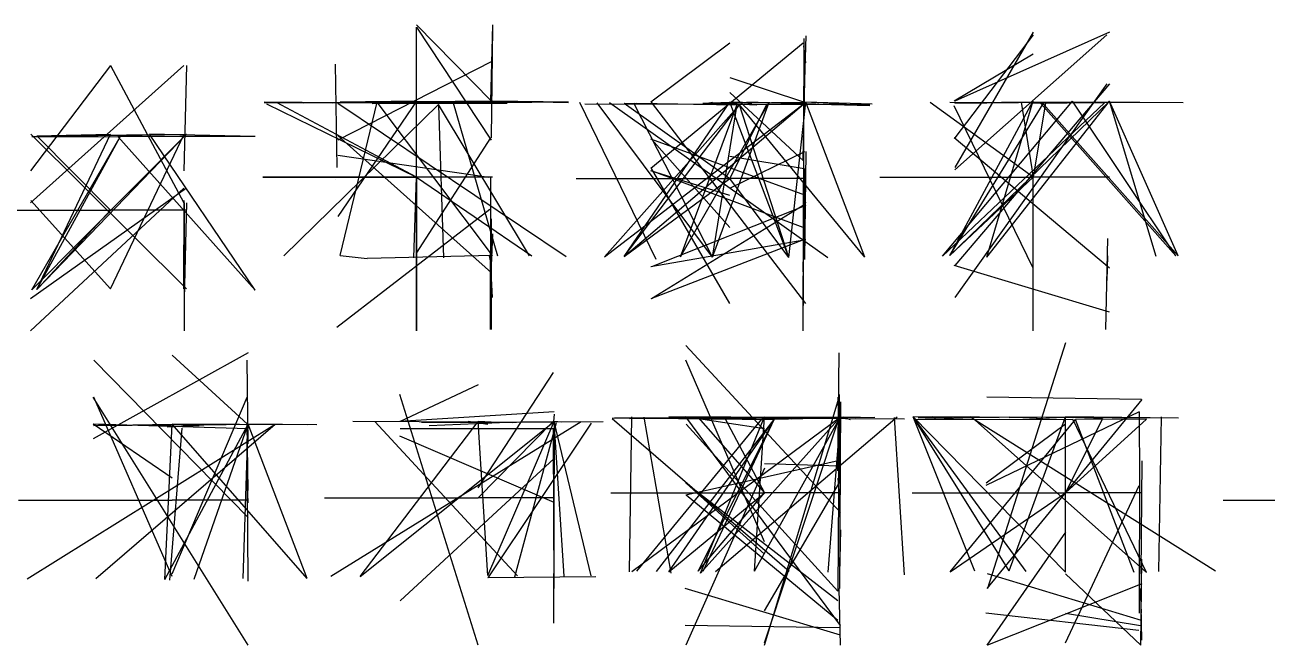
# Model space of a CAD drawing. Header units: metres. Extents: x 0 to 526, y -123 to 40.
# Drawn here: x 282.8 to 444.7, y -41 to 39.8 of the extents above; entities that cross this region are included whole.
import ezdxf

# ---------------------------------------------------------------- set-up
doc = ezdxf.new("R2010")
doc.units = ezdxf.units.M

msp = doc.modelspace()

# ---------------------------------------------------------------- linework, layer by layer
at = {"layer": 'MCD_Layer_10'}
for p, q in [((414.216919, 38.876953), (403.988037, 21.276245)), ((424.130859, 38.876953), (403.988037, 29.916992)), ((423.789673, 38.557129), (403.981323, 20.956421)), ((414.216919, 38.557129), (403.981323, 25.116577)), ((414.216919, 35.997314), (403.88855, 29.916992)), ((423.775024, 32.156982), (403.983765, 4.316406)), ((424.129028, 32.156982), (403.983765, 8.476562)), ((414.21875, 19.996338), (400.775757, 29.713745)), ((402.37793, 9.688721), (419.337158, 29.908447)), ((402.37793, 9.688721), (423.496704, 29.663696)), ((403.337402, 9.786987), (414.216919, 29.918213)), ((403.337402, 9.786987), (414.216919, 29.918213)), ((403.337402, 9.786987), (424.137573, 29.911499)), ((403.337402, 9.786987), (424.137573, 29.911499)), ((403.337402, 29.786987), (433.737183, 29.72229)), ((403.337402, 29.786987), (433.737183, 29.72229)), ((403.337402, 9.786987), (415.496826, 29.554443)), ((403.337402, 9.786987), (415.496826, 29.554443)), ((414.216919, 8.157349), (403.909302, 29.276123)), ((403.977051, 29.624634), (416.456909, 29.750366)), ((408.1427, 9.575195), (414.216919, 29.918213)), ((408.1427, 9.575195), (414.216919, 29.918213)), ((408.1427, 9.575195), (424.137573, 29.911499)), ((408.1427, 9.575195), (424.137573, 29.911499)), ((422.216797, 29.77356), (410.056763, 29.732666)), ((422.216797, 29.77356), (410.056763, 29.732666)), ((412.615967, 29.766846), (414.216919, 19.996338)), ((412.615967, 29.766846), (414.216919, 19.996338)), ((413.897095, 29.656982), (428.040771, 29.766846)), ((415.81665, 29.697876), (414.216919, 19.996338)), ((432.77771, 9.760742), (415.177002, 29.606323)), ((433.097534, 9.767456), (415.496826, 29.554443)), ((428.040771, 29.766846), (415.81665, 29.697876)), ((432.77771, 9.760742), (419.337158, 29.908447)), ((433.097534, 9.767456), (424.137573, 29.911499)), ((430.217896, 9.667969), (424.137573, 29.911499)), ((424.130859, 8.157349), (403.909302, 25.116577)), ((394.220581, 19.996338), (414.216919, 19.998169)), ((394.220581, 19.996338), (414.216919, 19.998169)), ((394.220581, 19.996338), (414.216919, 19.998169)), ((394.220581, 19.996338), (414.216919, 19.998169)), ((403.337402, 9.786987), (414.216919, 19.996338)), ((403.337402, 9.786987), (414.216919, 19.996338)), ((423.826904, 19.996338), (414.216919, 19.996948)), ((424.13208, 19.996338), (414.216919, 19.996948)), ((424.129028, 19.996338), (414.216919, 19.996948)), ((423.845215, 19.996338), (414.216919, 19.996948)), ((414.216919, 19.996338), (414.217529, 19.996338)), ((414.216919, 19.996338), (414.217529, 19.996338)), ((414.216919, 19.996338), (414.217529, 19.996338)), ((414.216919, 19.996338), (414.217529, 19.996338)), ((414.216919, 19.996338), (414.217529, 19.996338)), ((414.216919, 19.996338), (414.217529, 19.996338)), ((414.216919, 19.996338), (414.217529, 19.996338)), ((414.216919, 19.996338), (414.217529, 19.996338)), ((414.216919, 19.996338), (414.217529, 19.996338)), ((414.216919, 0), (414.216919, 19.996338)), ((414.216919, 19.996338), (414.217529, 19.996338)), ((414.216919, 19.996338), (414.217529, 19.996338)), ((414.216919, 19.996338), (414.217529, 19.996338)), ((414.216919, 19.996338), (414.217529, 19.996338)), ((423.884277, 11.988525), (423.638306, 0.15625)), ((423.839111, 6.555176), (423.934326, 9.75647)), ((424.13208, 2.397461), (403.90564, 8.476562))]:
    msp.add_line(p, q, dxfattribs=at)
at = {"layer": 'MCD_Layer_20'}
for p, q in [((311.905396, -2.884155), (291.729004, -14.083496)), ((301.990234, -3.20459), (311.800415, -12.16333)), ((311.901123, -24.323975), (291.786377, -3.843628)), ((311.905396, -14.723145), (311.793091, -3.843628)), ((311.904175, -40.963989), (291.730225, -8.644043)), ((301.990234, -32.004028), (291.781494, -8.644043)), ((301.990234, -31.684814), (311.768677, -8.644043)), ((283.110229, -32.343994), (315.430176, -12.173096)), ((301.990234, -19.204346), (291.718628, -12.16333)), ((291.750977, -12.338501), (301.990234, -12.162109)), ((291.750977, -12.338501), (301.990234, -12.162109)), ((291.750977, -12.338501), (311.910889, -12.168823)), ((291.750977, -12.338501), (311.910889, -12.168823)), ((311.904175, -12.804199), (291.794312, -12.16333)), ((292.07019, -32.292725), (315.430176, -12.173096)), ((292.389404, -12.305542), (315.430176, -12.173096)), ((301.030762, -32.397705), (301.990234, -12.162109)), ((301.030762, -32.397705), (301.990234, -12.162109)), ((301.030762, -32.397705), (311.910889, -12.168823)), ((301.030762, -32.397705), (311.910889, -12.168823)), ((301.350586, -12.52771), (305.510742, -12.342163)), ((301.350586, -12.52771), (305.510742, -12.342163)), ((301.669189, -12.286621), (305.190308, -12.173096)), ((303.259766, -12.682129), (301.6698, -32.501465)), ((303.259766, -12.682129), (301.6698, -32.501465)), ((319.590332, -32.261597), (301.990234, -12.162109)), ((319.590332, -32.261597), (301.990234, -12.162109)), ((319.590332, -12.261597), (301.990234, -12.162109)), ((319.590332, -12.261597), (301.990234, -12.162109)), ((303.269531, -12.311035), (311.910889, -12.168823)), ((304.869873, -32.355591), (311.910889, -12.168823)), ((311.27002, -32.279907), (311.910889, -12.168823)), ((311.904175, -20.804688), (311.763184, -12.16333)), ((319.590332, -32.261597), (311.910889, -12.168823)), ((319.590332, -32.261597), (311.910889, -12.168823)), ((319.590332, -12.261597), (311.910889, -12.168823)), ((319.590332, -12.261597), (311.910889, -12.168823)), ((320.869629, -12.273804), (311.910889, -12.168823)), ((311.901123, -32.644287), (311.768066, -14.083496)), ((311.904175, -22.405029), (311.787598, -18.883911)), ((281.993896, -22.083984), (301.990234, -22.082153)), ((281.993896, -22.083984), (301.990234, -22.082153)), ((281.993896, -22.083984), (301.990234, -22.082153)), ((281.993896, -22.083984), (301.990234, -22.082153)), ((311.905396, -22.083984), (301.990234, -22.083374)), ((311.901123, -22.083984), (301.990234, -22.083374)), ((311.905396, -22.083984), (301.990234, -22.083374)), ((311.901123, -22.083984), (301.990234, -22.083374)), ((301.990234, -22.083984), (301.990845, -22.083984)), ((301.990234, -22.083984), (301.990845, -22.083984)), ((301.990234, -22.083984), (301.990845, -22.083984)), ((301.990234, -22.083984), (301.990845, -22.083984)), ((301.990234, -22.083984), (301.990845, -22.083984)), ((301.990234, -22.083984), (301.990845, -22.083984)), ((301.990234, -22.083984), (301.990845, -22.083984)), ((301.990234, -22.083984), (301.990845, -22.083984)), ((301.990234, -22.083984), (301.990845, -22.083984)), ((301.990234, -22.083984), (301.990845, -22.083984)), ((301.990234, -22.083984), (301.990845, -22.083984)), ((301.990234, -22.083984), (301.990845, -22.083984)), ((301.990234, -22.083984), (301.990845, -22.083984)), ((301.990234, -22.083984), (301.990845, -22.083984))]:
    msp.add_line(p, q, dxfattribs=at)
at = {"layer": 'MCD_Layer_21'}
for p, q in [((341.865967, -20.483032), (351.69751, -5.442749)), ((341.865967, -7.043701), (331.706055, -11.842896)), ((341.865967, -40.963989), (331.657837, -8.323608)), ((351.779907, -10.563599), (331.651733, -11.842896)), ((351.780518, -10.883423), (351.703613, -11.842896)), ((322.665527, -31.97168), (355.305908, -11.852661)), ((351.466797, -11.952759), (325.545776, -11.852661)), ((326.505859, -32.008301), (341.865967, -11.841675)), ((326.505859, -32.008301), (341.865967, -11.841675)), ((326.505859, -32.008301), (351.786621, -11.848389)), ((326.505859, -32.008301), (351.786621, -11.848389)), ((346.985596, -31.929565), (328.426636, -11.85083)), ((351.781128, -12.803589), (331.702393, -12.802979)), ((346.345947, -12.021118), (334.505737, -11.977173)), ((346.345947, -12.021118), (334.505737, -11.977173)), ((335.498779, -12.367188), (345.706299, -11.897827)), ((335.498779, -12.367188), (345.706299, -11.897827)), ((343.145264, -12.205444), (340.58606, -11.839844)), ((343.145264, -12.205444), (340.58606, -11.839844)), ((343.145874, -11.912476), (341.865967, -11.841675)), ((343.145874, -11.912476), (341.865967, -11.841675)), ((344.427002, -11.983276), (341.865967, -11.841675)), ((344.427002, -11.983276), (341.865967, -11.841675)), ((343.145874, -31.912476), (341.865967, -11.841675)), ((343.145874, -31.912476), (341.865967, -11.841675)), ((341.865967, -21.76355), (351.670654, -11.842896)), ((341.865967, -11.958862), (351.786621, -11.848389)), ((343.145874, -11.912476), (351.786621, -11.848389)), ((343.145874, -11.912476), (351.786621, -11.848389)), ((343.145874, -31.912476), (351.786621, -11.848389)), ((343.145874, -31.912476), (351.786621, -11.848389)), ((356.585205, -12.040649), (343.145874, -32.205444)), ((356.585205, -12.040649), (343.145874, -32.205444)), ((343.146484, -11.932007), (358.186768, -11.85083)), ((344.427002, -11.983276), (351.786621, -11.848389)), ((344.427002, -11.983276), (351.786621, -11.848389)), ((346.665771, -32.072998), (352.105835, -11.978394)), ((346.665771, -32.072998), (352.105835, -11.978394)), ((351.779907, -12.16272), (351.676758, -38.08374)), ((351.778687, -16.6427), (351.699951, -12.802979)), ((352.746094, -11.925903), (351.786621, -11.848389)), ((353.065918, -31.977783), (351.786621, -11.848389)), ((356.585815, -31.923462), (351.786621, -11.848389)), ((351.776855, -22.403809), (331.656616, -13.763062)), ((351.781128, -33.603149), (351.675537, -13.763062)), ((351.780518, -16.643921), (331.699951, -35.202881)), ((321.869629, -21.76355), (341.865967, -21.761719)), ((321.869629, -21.76355), (341.865967, -21.761719)), ((321.869629, -21.76355), (341.865967, -21.761719)), ((321.869629, -21.76355), (341.865967, -21.761719)), ((351.781128, -21.76355), (341.865967, -21.762939)), ((351.776855, -21.76355), (341.865967, -21.762939)), ((351.781128, -21.76355), (341.865967, -21.762939)), ((351.778687, -21.76355), (341.865967, -21.762939)), ((341.865967, -21.76355), (341.866577, -21.76355)), ((341.865967, -21.76355), (341.866577, -21.76355)), ((341.865967, -21.76355), (341.866577, -21.76355)), ((341.865967, -21.76355), (341.866577, -21.76355)), ((341.865967, -21.76355), (341.866577, -21.76355)), ((341.865967, -21.76355), (341.866577, -21.76355)), ((341.865967, -21.76355), (341.866577, -21.76355)), ((341.865967, -21.76355), (341.866577, -21.76355)), ((341.865967, -21.76355), (341.866577, -21.76355)), ((341.865967, -21.76355), (341.866577, -21.76355)), ((341.865967, -21.76355), (341.866577, -21.76355)), ((341.865967, -21.76355), (341.866577, -21.76355)), ((341.865967, -21.76355), (341.866577, -21.76355)), ((341.865967, -21.76355), (341.866577, -21.76355)), ((341.865967, -21.76355), (341.866577, -21.76355)), ((341.865967, -21.76355), (341.866577, -21.76355)), ((341.865967, -21.76355), (341.866577, -21.76355)), ((341.865967, -21.76355), (341.866577, -21.76355)), ((357.224854, -32.066284), (343.145874, -32.205444)), ((357.224854, -32.066284), (343.145874, -32.205444))]:
    msp.add_line(p, q, dxfattribs=at)
at = {"layer": 'MCD_Layer_22'}
for p, q in [((389.096436, -23.683716), (368.953003, -1.923462)), ((388.765625, -18.243042), (388.911499, -2.884155)), ((379.183105, -27.524048), (368.950562, -3.843018)), ((379.183105, -40.962769), (388.922485, -8.643433)), ((388.748535, -8.643433), (388.976196, -19.843994)), ((388.768677, -33.922974), (388.972534, -8.324219)), ((389.097656, -9.284302), (388.962769, -33.603149)), ((359.344238, -11.384521), (391.663574, -11.213623)), ((359.662842, -11.338745), (389.10376, -11.20874)), ((361.583008, -31.435181), (361.903442, -11.213623)), ((361.585449, -11.435181), (379.183105, -11.202026)), ((361.585449, -11.435181), (379.183105, -11.202026)), ((361.585449, -11.435181), (389.10376, -11.20874)), ((361.585449, -11.435181), (389.10376, -11.20874)), ((361.902832, -31.350342), (389.10376, -11.20874)), ((367.024902, -31.574951), (363.503174, -11.27771)), ((367.024902, -31.574951), (363.503174, -11.27771)), ((391.022705, -11.344238), (366.703857, -11.210571)), ((367.981934, -11.320435), (379.183105, -11.202026)), ((367.981934, -11.320435), (379.183105, -11.202026)), ((367.981934, -11.320435), (389.10376, -11.20874)), ((367.981934, -11.320435), (389.10376, -11.20874)), ((379.183105, -12.803589), (368.849854, -11.203247)), ((389.097656, -38.404175), (368.956665, -11.203247)), ((370.542969, -11.305786), (380.463013, -11.565796)), ((370.542969, -11.305786), (380.463013, -11.565796)), ((370.542969, -11.305786), (379.183105, -21.123901)), ((370.542969, -11.305786), (379.183105, -21.123901)), ((370.862793, -31.57251), (379.183105, -11.202026)), ((370.862793, -31.57251), (379.183105, -11.202026)), ((370.862793, -31.57251), (389.10376, -11.20874)), ((370.862793, -31.57251), (389.10376, -11.20874)), ((371.507324, -11.52002), (393.58313, -11.270996)), ((371.507324, -11.52002), (393.58313, -11.270996)), ((372.782959, -31.356445), (396.463989, -11.210571)), ((377.903198, -31.327148), (379.183105, -11.202026)), ((377.903198, -31.327148), (379.183105, -11.202026)), ((377.903198, -31.327148), (389.10376, -11.20874)), ((377.903198, -31.327148), (389.10376, -11.20874)), ((379.183105, -40.644165), (388.968262, -11.203247)), ((391.663574, -11.330811), (380.463013, -11.565796)), ((382.063965, -11.395508), (389.10376, -11.20874)), ((387.503418, -31.457153), (389.10376, -11.20874)), ((389.096436, -18.243042), (388.911499, -11.203247)), ((390.384277, -11.611572), (389.422974, -11.26062)), ((390.384277, -11.611572), (389.422974, -11.26062)), ((397.425293, -31.81543), (396.143555, -11.29541)), ((397.425293, -31.81543), (396.143555, -11.29541)), ((382.382568, -31.369263), (359.343018, -11.501709)), ((362.543091, -31.336914), (378.862671, -11.541382)), ((363.821777, -11.407715), (380.463013, -11.565796)), ((365.102905, -31.380859), (380.463013, -11.565796)), ((366.702637, -31.405884), (380.463013, -11.565796)), ((366.702637, -31.405884), (380.463013, -11.565796)), ((388.741211, -33.924194), (368.972534, -12.16394)), ((370.542969, -31.305786), (380.463013, -11.565796)), ((370.542969, -31.305786), (380.463013, -11.565796)), ((371.183228, -31.331421), (380.463013, -11.565796)), ((374.061035, -11.466309), (379.183105, -21.123901)), ((374.061035, -11.466309), (379.183105, -21.123901)), ((374.061035, -11.466309), (380.463013, -11.565796)), ((374.061035, -11.466309), (380.463013, -11.565796)), ((382.063965, -11.395508), (397.422852, -11.50293)), ((383.023438, -11.336304), (382.702393, -11.53833)), ((388.805298, -16.964355), (368.938354, -21.444336)), ((379.183105, -17.283569), (388.970703, -17.604614)), ((379.183105, -17.924438), (368.937744, -40.963989)), ((388.741211, -19.202515), (388.910889, -21.444336)), ((388.765625, -35.204102), (368.926147, -19.843994)), ((379.183105, -29.123779), (368.975586, -19.843994)), ((379.183105, -36.485229), (388.899292, -19.843994)), ((359.186768, -21.123901), (379.183105, -21.12207)), ((359.186768, -21.123901), (379.183105, -21.12207)), ((359.186768, -21.123901), (379.183105, -21.12207)), ((359.186768, -21.123901), (379.183105, -21.12207)), ((359.186768, -21.123901), (379.183105, -21.12207)), ((359.186768, -21.123901), (379.183105, -21.12207)), ((359.186768, -21.123901), (379.183105, -21.12207)), ((359.186768, -21.123901), (379.183105, -21.12207)), ((366.702637, -31.405884), (379.183105, -21.123901)), ((366.702637, -31.405884), (379.183105, -21.123901)), ((388.746094, -37.763916), (368.970093, -21.444336)), ((370.542969, -31.305786), (379.183105, -21.123901)), ((370.542969, -31.305786), (379.183105, -21.123901)), ((388.765625, -21.123901), (379.183105, -21.123291)), ((389.098267, -21.123901), (379.183105, -21.123291)), ((389.093384, -21.123901), (379.183105, -21.123291)), ((389.098267, -21.123901), (379.183105, -21.123291)), ((389.096436, -21.123901), (379.183105, -21.123291)), ((388.741211, -21.123901), (379.183105, -21.123291)), ((388.804077, -21.123901), (379.183105, -21.123291)), ((388.741211, -21.123901), (379.183105, -21.123291)), ((379.183105, -21.123901), (379.183716, -21.123901)), ((379.183105, -21.123901), (379.183716, -21.123901)), ((379.183105, -21.123901), (379.183716, -21.123901)), ((379.183105, -21.123901), (379.183716, -21.123901)), ((379.183105, -21.123901), (379.183716, -21.123901)), ((379.183105, -21.123901), (379.183716, -21.123901)), ((379.183105, -21.123901), (379.183716, -21.123901)), ((379.183105, -21.123901), (379.183716, -21.123901)), ((379.183105, -21.123901), (379.183716, -21.123901)), ((379.183105, -21.123901), (379.183716, -21.123901)), ((379.183105, -21.123901), (379.183716, -21.123901)), ((379.183105, -21.123901), (379.183716, -21.123901)), ((379.183105, -21.123901), (379.183716, -21.123901)), ((379.183105, -21.123901), (379.183716, -21.123901)), ((379.183105, -21.123901), (379.183716, -21.123901)), ((379.183105, -21.123901), (379.183716, -21.123901)), ((379.183105, -21.123901), (379.183716, -21.123901)), ((379.183105, -21.123901), (379.183716, -21.123901)), ((379.183105, -21.123901), (379.183716, -21.123901)), ((379.183105, -21.123901), (379.183716, -21.123901)), ((379.183105, -21.123901), (379.183716, -21.123901)), ((379.183105, -21.123901), (379.183716, -21.123901)), ((379.183105, -21.123901), (379.183716, -21.123901)), ((379.183105, -21.123901), (379.183716, -21.123901)), ((379.183105, -21.123901), (379.183716, -21.123901)), ((379.183105, -21.123901), (379.183716, -21.123901)), ((379.183105, -21.123901), (379.183716, -21.123901)), ((379.183105, -21.123901), (379.183716, -21.123901)), ((389.098267, -25.924927), (388.9646, -31.683594)), ((389.098267, -39.683472), (368.871216, -33.603149)), ((389.093384, -40.962769), (388.922485, -33.603149)), ((389.096436, -38.723999), (368.871826, -38.403564))]:
    msp.add_line(p, q, dxfattribs=at)
at = {"layer": 'MCD_Layer_23'}
for p, q in [((418.421631, -1.604248), (408.225708, -33.60376)), ((428.334961, -8.964478), (408.168945, -8.644043)), ((428.336792, -8.964478), (408.168945, -33.60376)), ((406.581421, -31.314941), (398.582153, -11.209351)), ((411.061401, -31.299072), (398.582153, -11.209351)), ((411.061401, -31.299072), (398.582153, -11.209351)), ((418.419189, -31.437622), (398.582153, -11.209351)), ((418.419189, -31.437622), (398.582153, -11.209351)), ((413.301392, -31.388794), (398.582153, -11.209351)), ((409.782715, -11.36499), (398.582153, -11.209351)), ((433.14209, -11.401611), (398.582153, -11.209351)), ((433.14209, -11.401611), (398.582153, -11.209351)), ((411.061401, -11.299072), (398.582153, -11.209351)), ((411.061401, -11.299072), (398.582153, -11.209351)), ((407.861938, -11.327148), (398.582153, -11.209351)), ((398.905029, -11.554199), (406.261597, -11.302124)), ((398.905029, -11.554199), (406.261597, -11.302124)), ((399.220581, -11.332642), (405.942383, -11.211182)), ((402.741089, -11.356445), (401.141968, -11.214233)), ((437.941895, -31.320435), (405.942383, -11.211182)), ((428.980713, -31.508423), (406.261597, -11.302124)), ((428.980713, -31.508423), (406.261597, -11.302124)), ((427.994385, -10.56543), (408.03772, -20.164429)), ((411.061401, -31.299072), (418.421631, -11.202637)), ((411.061401, -31.299072), (418.421631, -11.202637)), ((411.061401, -11.299072), (418.421631, -11.202637)), ((411.061401, -11.299072), (418.421631, -11.202637)), ((418.099365, -11.620117), (411.061401, -11.279541)), ((418.099365, -11.620117), (411.061401, -11.279541)), ((418.419189, -31.437622), (418.421631, -11.202637)), ((418.419189, -31.437622), (418.421631, -11.202637)), ((433.14209, -11.401611), (418.421631, -11.202637)), ((433.14209, -11.401611), (418.421631, -11.202637)), ((427.994385, -10.56543), (428.03772, -19.844604)), ((430.581665, -31.377197), (430.9021, -11.214233)), ((398.905029, -11.554199), (419.381714, -11.514526)), ((403.381348, -31.421143), (419.701538, -11.566406)), ((403.381348, -31.421143), (419.701538, -11.566406)), ((418.421631, -12.166992), (408.062744, -19.844604)), ((423.222656, -11.43396), (418.421631, -21.124512)), ((423.222656, -11.43396), (418.421631, -21.124512)), ((423.222656, -11.43396), (418.421631, -21.124512)), ((428.980713, -11.508423), (418.421631, -21.124512)), ((428.980713, -31.508423), (419.381714, -11.514526)), ((423.222656, -11.43396), (419.701538, -11.566406)), ((423.222656, -11.43396), (419.701538, -11.566406)), ((428.980713, -11.508423), (419.701538, -11.566406)), ((427.37915, -31.483398), (419.701538, -11.566406)), ((428.031616, -17.604004), (428.007202, -36.804443)), ((428.336792, -16.964966), (428.215942, -31.684204)), ((418.421631, -40.641113), (427.991943, -20.164429)), ((398.425293, -21.124512), (418.421631, -21.122681)), ((398.425293, -21.124512), (418.421631, -21.122681)), ((398.425293, -21.124512), (418.421631, -21.122681)), ((398.425293, -21.124512), (418.421631, -21.122681)), ((398.425293, -21.124512), (418.421631, -21.122681)), ((398.425293, -21.124512), (418.421631, -21.122681)), ((403.381348, -31.421143), (418.421631, -21.124512)), ((403.381348, -31.421143), (418.421631, -21.124512)), ((428.031616, -21.124512), (418.421631, -21.123901)), ((428.336792, -21.124512), (418.421631, -21.123901)), ((428.331909, -21.124512), (418.421631, -21.123901)), ((428.336792, -21.124512), (418.421631, -21.123901)), ((428.334961, -21.124512), (418.421631, -21.123901)), ((427.979736, -21.124512), (418.421631, -21.123901)), ((418.421631, -21.124512), (418.422241, -21.124512)), ((418.421631, -21.124512), (418.422241, -21.124512)), ((418.421631, -21.124512), (418.422241, -21.124512)), ((418.421631, -21.124512), (418.422241, -21.124512)), ((418.421631, -21.124512), (418.422241, -21.124512)), ((418.421631, -21.124512), (418.422241, -21.124512)), ((418.421631, -21.124512), (418.422241, -21.124512)), ((418.421631, -21.124512), (418.422241, -21.124512)), ((418.421631, -21.124512), (418.422241, -21.124512)), ((418.421631, -21.124512), (418.422241, -21.124512)), ((418.421631, -21.124512), (418.422241, -21.124512)), ((418.421631, -21.124512), (418.422241, -21.124512)), ((418.421631, -21.124512), (418.422241, -21.124512)), ((418.421631, -21.124512), (418.422241, -21.124512)), ((418.421631, -21.124512), (418.422241, -21.124512)), ((418.421631, -21.124512), (418.422241, -21.124512)), ((418.421631, -21.124512), (418.422241, -21.124512)), ((418.421631, -21.124512), (418.422241, -21.124512)), ((418.421631, -21.124512), (418.422241, -21.124512)), ((418.421631, -21.124512), (418.422241, -21.124512)), ((418.421631, -21.124512), (418.422241, -21.124512)), ((418.421631, -21.124512), (418.422241, -21.124512)), ((418.421631, -26.244751), (408.157349, -40.963989)), ((428.334961, -29.763428), (428.181152, -40.963989)), ((428.334961, -37.764526), (408.228149, -31.684204)), ((418.421631, -31.684204), (428.218994, -40.963989)), ((428.336182, -32.964722), (408.231201, -40.963989)), ((428.331909, -36.805054), (428.189697, -33.60376)), ((428.336182, -40.325562), (428.213501, -33.60376)), ((427.979736, -39.044434), (408.045044, -36.804443)), ((418.421631, -36.805054), (428.189697, -38.404175))]:
    msp.add_line(p, q, dxfattribs=at)
at = {"layer": 'MCD_Layer_24'}
msp.add_line((438.941895, -22.083984), (458.938232, -22.082153), dxfattribs=at)
msp.add_line((438.941895, -22.083984), (458.938232, -22.082153), dxfattribs=at)
at = {"layer": 'MCD_Layer_7'}
for p, q in [((303.521606, 34.559326), (283.544189, 16.640015)), ((293.948853, 34.559326), (283.544189, 20.800171)), ((293.948853, 34.559326), (303.544189, 16.640015)), ((303.862793, 34.559326), (303.544189, 20.800171)), ((303.862793, 5.440063), (283.577148, 25.600586)), ((283.708984, 5.308228), (303.869507, 25.595093)), ((283.708984, 25.308228), (303.869507, 25.595093)), ((283.708984, 25.308228), (295.22876, 25.238037)), ((283.708984, 5.308228), (295.22876, 25.238037)), ((284.349243, 5.360718), (293.948853, 25.601807)), ((284.349243, 5.360718), (293.948853, 25.601807)), ((284.349243, 25.360718), (293.948853, 25.601807)), ((284.349243, 25.360718), (293.948853, 25.601807)), ((284.349243, 5.360718), (303.869507, 25.595093)), ((284.349243, 5.360718), (303.869507, 25.595093)), ((284.349243, 25.360718), (303.869507, 25.595093)), ((284.349243, 25.360718), (303.869507, 25.595093)), ((284.349243, 25.360718), (295.22876, 25.238037)), ((284.349243, 25.360718), (295.22876, 25.238037)), ((284.349243, 25.360718), (293.948853, 15.679932)), ((284.349243, 25.360718), (293.948853, 15.679932)), ((284.349243, 5.360718), (295.22876, 25.238037)), ((284.349243, 5.360718), (295.22876, 25.238037)), ((293.948853, 5.440063), (303.577148, 25.600586)), ((312.828247, 5.275269), (294.908936, 25.289917)), ((312.828247, 25.275269), (294.908936, 25.289917)), ((312.828247, 5.275269), (299.069092, 25.592041)), ((312.828247, 25.275269), (299.069092, 25.592041)), ((303.506958, 18.55957), (283.560059, 0)), ((303.860962, 18.55957), (283.560059, 4.160156)), ((293.948853, 5.440063), (283.577148, 16.959839)), ((303.521606, 5.440063), (303.577148, 16.959839)), ((303.864014, 16.640015), (303.558838, 4.160156)), ((303.558838, 16.640015), (303.558838, 0)), ((273.952515, 15.679932), (293.948853, 15.681763)), ((273.952515, 15.679932), (293.948853, 15.681763)), ((273.952515, 15.679932), (293.948853, 15.681763)), ((273.952515, 15.679932), (293.948853, 15.681763)), ((284.349243, 5.360718), (293.948853, 15.679932)), ((284.349243, 5.360718), (293.948853, 15.679932)), ((303.558838, 15.679932), (293.948853, 15.680542)), ((303.864014, 15.679932), (293.948853, 15.680542)), ((303.860962, 15.679932), (293.948853, 15.680542)), ((303.506958, 15.679932), (293.948853, 15.680542)), ((293.948853, 15.679932), (293.949463, 15.679932)), ((293.948853, 15.679932), (293.949463, 15.679932)), ((293.948853, 15.679932), (293.949463, 15.679932)), ((293.948853, 15.679932), (293.949463, 15.679932)), ((293.948853, 15.679932), (293.949463, 15.679932)), ((293.948853, 15.679932), (293.949463, 15.679932)), ((293.948853, 15.679932), (293.949463, 15.679932)), ((293.948853, 15.679932), (293.949463, 15.679932)), ((293.948853, 15.679932), (293.949463, 15.679932)), ((293.948853, 15.679932), (293.949463, 15.679932)), ((293.948853, 15.679932), (293.949463, 15.679932)), ((293.948853, 15.679932), (293.949463, 15.679932))]:
    msp.add_line(p, q, dxfattribs=at)
at = {"layer": 'MCD_Layer_8'}
for p, q in [((333.824585, 39.836426), (343.596313, 29.916992)), ((333.824585, 19.998169), (333.824585, 39.517822)), ((333.824585, 39.515381), (343.5896, 24.796143)), ((343.738525, 39.832764), (343.498657, 29.916992)), ((343.738525, 39.515381), (343.5896, 25.116577)), ((323.524292, 21.276245), (323.304565, 34.718018)), ((343.567627, 35.036621), (323.593262, 24.796143)), ((323.903931, 29.689941), (313.984497, 29.77478)), ((323.903931, 29.689941), (313.984497, 29.77478)), ((322.943237, 29.650269), (313.984497, 29.696655)), ((314.304321, 29.56665), (333.824585, 19.996338)), ((333.826416, 19.996338), (315.582397, 29.710693)), ((316.545532, 9.769897), (336.704224, 29.451294)), ((319.104126, 29.68689), (348.864258, 29.745483)), ((323.584717, 29.624634), (353.346069, 9.644165)), ((333.824585, 29.916992), (323.603027, 14.876099)), ((323.903931, 29.689941), (338.944824, 29.908447)), ((323.905151, 29.787598), (333.824585, 29.918213)), ((323.905151, 29.787598), (333.824585, 29.918213)), ((323.905151, 29.787598), (343.745239, 29.911499)), ((323.905151, 29.787598), (343.745239, 29.911499)), ((323.905151, 9.787598), (328.704346, 29.771118)), ((323.905151, 9.787598), (328.704346, 29.771118)), ((328.064087, 29.60144), (345.662964, 29.639282)), ((343.745239, 9.77478), (328.704346, 29.771118)), ((331.578491, 29.577637), (333.824585, 29.918213)), ((331.578491, 29.577637), (333.824585, 29.918213)), ((331.578491, 29.577637), (343.745239, 29.911499)), ((331.578491, 29.577637), (343.745239, 29.911499)), ((348.546265, 9.758301), (336.704224, 29.451294)), ((336.704224, 29.373169), (337.349976, 9.503784)), ((353.343628, 29.761353), (338.62439, 29.765015)), ((338.62439, 29.68689), (344.386108, 9.729614)), ((353.343628, 29.761353), (338.944824, 29.908447)), ((353.661011, 29.67041), (343.745239, 29.911499)), ((353.664673, 29.768066), (343.745239, 29.911499)), ((343.599365, 7.51709), (323.601196, 25.436401)), ((333.824585, 10.075684), (343.518188, 25.116577)), ((323.586548, 22.875977), (343.279541, 19.996338)), ((333.824585, 19.998169), (333.824585, 23.521729)), ((313.828247, 19.996338), (333.824585, 19.998169)), ((313.828247, 19.996338), (333.824585, 19.998169)), ((313.828247, 19.996338), (333.824585, 19.998169)), ((313.828247, 19.996338), (333.824585, 19.998169)), ((333.825195, 19.996338), (313.828247, 19.996338)), ((333.825195, 19.996338), (313.828247, 19.996338)), ((323.332031, 19.675903), (323.328979, 19.677124)), ((333.50415, 9.500732), (333.824585, 19.996338)), ((343.515137, 19.996338), (333.824585, 19.996948)), ((333.824585, 19.996948), (333.824585, 0)), ((343.739746, 19.996338), (333.824585, 19.996948)), ((343.736694, 19.996338), (333.824585, 19.996948)), ((343.429688, 19.996338), (333.824585, 19.996948)), ((333.824585, 19.996948), (333.824585, 0)), ((333.824585, 19.996338), (333.825195, 19.996338)), ((333.824585, 19.996338), (333.825195, 19.996338)), ((333.824585, 0), (333.824585, 19.996338)), ((333.824585, 19.996338), (333.826416, 19.996338)), ((333.824585, 19.996338), (333.825195, 19.996338)), ((333.824585, 19.996338), (333.825195, 19.996338)), ((333.824585, 19.996338), (333.825195, 19.996338)), ((333.824585, 19.996338), (333.825195, 19.996338)), ((333.824585, 19.996338), (333.825195, 19.996338)), ((333.824585, 19.996338), (333.825195, 19.996338)), ((333.824585, 19.996338), (333.825195, 19.996338)), ((333.824585, 19.996338), (333.825195, 19.996338)), ((333.824585, 0), (333.824585, 19.996338)), ((333.824585, 19.996338), (333.826416, 19.996338)), ((333.824585, 19.996338), (333.825195, 19.996338)), ((333.824585, 19.996338), (333.825195, 19.996338)), ((333.826416, 19.996338), (348.864868, 9.765015)), ((343.478516, 0.15625), (343.524902, 19.996338)), ((323.472412, 0.476074), (343.394897, 15.836182)), ((343.524902, 1.75415), (343.53894, 14.23584)), ((343.593262, 14.556885), (343.57312, 0.15625)), ((343.739746, 12.635498), (343.591431, 8.476562)), ((323.905151, 9.787598), (327.424438, 9.3927)), ((323.905151, 9.787598), (327.424438, 9.3927)), ((343.745239, 9.77478), (327.424438, 9.3927)), ((343.745239, 9.77478), (327.424438, 9.3927)), ((343.326538, 9.75647), (343.452881, 9.11499)), ((343.736694, 4.315186), (343.514526, 8.476562))]:
    msp.add_line(p, q, dxfattribs=at)
at = {"layer": 'MCD_Layer_9'}
for p, q in [((374.661011, 37.440186), (364.385742, 29.760742)), ((384.233765, 37.440186), (364.385742, 21.119995)), ((384.24353, 0.960083), (384.361938, 38.079834)), ((384.574341, 38.399658), (384.308228, 29.760742)), ((384.571289, 34.879761), (384.332031, 37.120972)), ((374.661011, 32.960205), (384.408936, 29.760742)), ((384.246582, 22.399902), (384.441284, 32.639771)), ((374.661011, 31.040039), (384.32959, 22.080078)), ((365.060791, 9.286499), (355.141357, 29.703369)), ((365.060791, 9.286499), (355.141357, 29.703369)), ((355.781006, 29.541016), (392.900757, 29.46106)), ((372.421021, 9.577637), (357.381348, 29.672241)), ((372.421021, 9.577637), (357.381348, 29.672241)), ((358.34082, 9.633789), (384.581665, 29.755249)), ((358.34082, 9.633789), (375.940918, 29.398193)), ((387.460693, 9.483643), (358.981079, 29.686279)), ((387.460693, 9.483643), (358.981079, 29.686279)), ((360.900635, 9.648438), (374.661011, 29.761963)), ((360.900635, 9.648438), (374.661011, 29.761963)), ((360.900635, 9.648438), (384.581665, 29.755249)), ((360.900635, 9.648438), (384.581665, 29.755249)), ((360.900635, 29.648438), (375.940918, 29.398193)), ((360.900635, 29.648438), (375.940918, 29.398193)), ((360.900635, 29.648438), (374.661011, 19.840088)), ((360.900635, 29.648438), (374.661011, 19.840088)), ((360.900635, 9.648438), (375.940918, 29.398193)), ((360.900635, 9.648438), (375.940918, 29.398193)), ((372.421021, 9.577637), (362.181152, 29.63623)), ((372.421021, 9.577637), (362.181152, 29.63623)), ((362.500977, 29.623413), (375.940918, 29.398193)), ((384.574951, 3.519897), (364.454712, 29.760742)), ((368.261475, 9.627075), (379.78125, 29.752197)), ((368.261475, 9.627075), (375.621094, 29.450073)), ((371.141724, 29.628906), (374.661011, 29.761963)), ((371.141724, 29.628906), (374.661011, 29.761963)), ((371.141724, 29.628906), (384.581665, 29.755249)), ((371.141724, 29.628906), (384.581665, 29.755249)), ((371.460938, 29.577026), (372.421631, 29.753418)), ((372.421021, 9.577637), (379.78125, 29.752197)), ((372.421021, 9.577637), (375.621094, 29.450073)), ((373.381104, 29.61731), (378.180298, 29.425659)), ((382.341064, 9.532471), (374.661011, 29.761963)), ((382.341064, 9.532471), (374.661011, 29.761963)), ((392.900757, 29.30481), (374.661011, 29.761963)), ((392.900757, 29.30481), (374.661011, 29.761963)), ((379.460815, 29.452515), (374.661011, 19.840088)), ((379.460815, 29.452515), (374.661011, 19.840088)), ((377.54126, 29.529419), (375.940918, 29.398193)), ((379.460815, 29.452515), (375.940918, 29.398193)), ((379.460815, 29.452515), (375.940918, 29.398193)), ((392.261108, 9.564819), (375.940918, 29.398193)), ((382.341064, 9.532471), (375.940918, 29.398193)), ((382.341064, 9.532471), (375.940918, 29.398193)), ((385.860962, 29.508667), (376.901001, 29.750366)), ((382.341064, 9.532471), (384.581665, 29.755249)), ((382.341064, 9.532471), (384.581665, 29.755249)), ((392.261108, 9.564819), (384.581665, 29.755249)), ((393.220581, 29.487305), (384.581665, 29.755249)), ((392.900757, 29.30481), (384.581665, 29.755249)), ((392.900757, 29.30481), (384.581665, 29.755249)), ((387.781128, 29.588013), (384.581665, 29.755249)), ((384.574951, 17.600098), (364.39856, 24.960327)), ((374.661011, 13.440552), (364.447998, 24.960327)), ((374.661011, 18.560181), (384.438232, 23.359375)), ((374.661011, 22.720337), (384.350342, 21.119995)), ((384.576172, 23.360596), (384.402832, 9.280396)), ((374.661011, 3.519897), (364.454712, 21.119995)), ((384.22644, 7.680054), (384.444336, 21.119995)), ((354.664673, 19.840088), (374.661011, 19.841919)), ((354.664673, 19.840088), (374.661011, 19.841919)), ((354.664673, 19.840088), (374.661011, 19.841919)), ((354.664673, 19.840088), (374.661011, 19.841919)), ((354.664673, 19.840088), (374.661011, 19.841919)), ((354.664673, 19.840088), (374.661011, 19.841919)), ((354.664673, 19.840088), (374.661011, 19.841919)), ((354.664673, 19.840088), (374.661011, 19.841919)), ((360.900635, 9.648438), (374.661011, 19.840088)), ((360.900635, 9.648438), (374.661011, 19.840088)), ((374.661011, 17.600098), (364.39856, 20.800171)), ((384.233765, 13.440552), (364.447998, 20.800171)), ((384.270996, 19.840088), (374.661011, 19.840698)), ((384.576172, 19.840088), (374.661011, 19.840698)), ((384.57312, 19.840088), (374.661011, 19.840698)), ((384.576172, 19.840088), (374.661011, 19.840698)), ((384.574341, 19.840088), (374.661011, 19.840698)), ((384.219116, 19.840088), (374.661011, 19.840698)), ((384.281982, 19.840088), (374.661011, 19.840698)), ((384.219116, 19.840088), (374.661011, 19.840698)), ((374.661011, 19.840088), (374.661621, 19.840088)), ((374.661011, 19.840088), (374.661621, 19.840088)), ((374.661011, 19.840088), (374.661621, 19.840088)), ((374.661011, 19.840088), (374.661621, 19.840088)), ((374.661011, 19.840088), (374.661621, 19.840088)), ((374.661011, 19.840088), (374.661621, 19.840088)), ((374.661011, 19.840088), (374.661621, 19.840088)), ((374.661011, 19.840088), (374.661621, 19.840088)), ((374.661011, 19.840088), (374.661621, 19.840088)), ((374.661011, 19.840088), (374.661621, 19.840088)), ((374.661011, 19.840088), (374.661621, 19.840088)), ((374.661011, 19.840088), (374.661621, 19.840088)), ((374.661011, 19.840088), (374.661621, 19.840088)), ((374.661011, 19.840088), (374.661621, 19.840088)), ((374.661011, 19.840088), (374.661621, 19.840088)), ((374.661011, 19.840088), (374.661621, 19.840088)), ((374.661011, 19.840088), (374.661621, 19.840088)), ((374.661011, 19.840088), (374.661621, 19.840088)), ((374.661011, 19.840088), (374.661621, 19.840088)), ((374.661011, 19.840088), (374.661621, 19.840088)), ((374.661011, 19.840088), (374.661621, 19.840088)), ((374.661011, 19.840088), (374.661621, 19.840088)), ((374.661011, 19.840088), (374.661621, 19.840088)), ((374.661011, 19.840088), (374.661621, 19.840088)), ((374.661011, 19.840088), (374.661621, 19.840088)), ((374.661011, 19.840088), (374.661621, 19.840088)), ((382.341064, 9.532471), (374.661011, 19.840088)), ((374.661011, 19.840088), (374.661621, 19.840088)), ((382.341064, 9.532471), (374.661011, 19.840088)), ((374.661011, 19.840088), (374.661621, 19.840088)), ((384.219116, 0), (384.361328, 19.519653)), ((384.219116, 16.320801), (364.449829, 4.160156)), ((384.57312, 16.320801), (364.449829, 8.320312)), ((384.575562, 16.640015), (384.397949, 17.600708)), ((384.576172, 11.84021), (364.394897, 8.320312)), ((384.270996, 11.84021), (364.394897, 4.160156))]:
    msp.add_line(p, q, dxfattribs=at)

doc.saveas('drawing.dxf')
